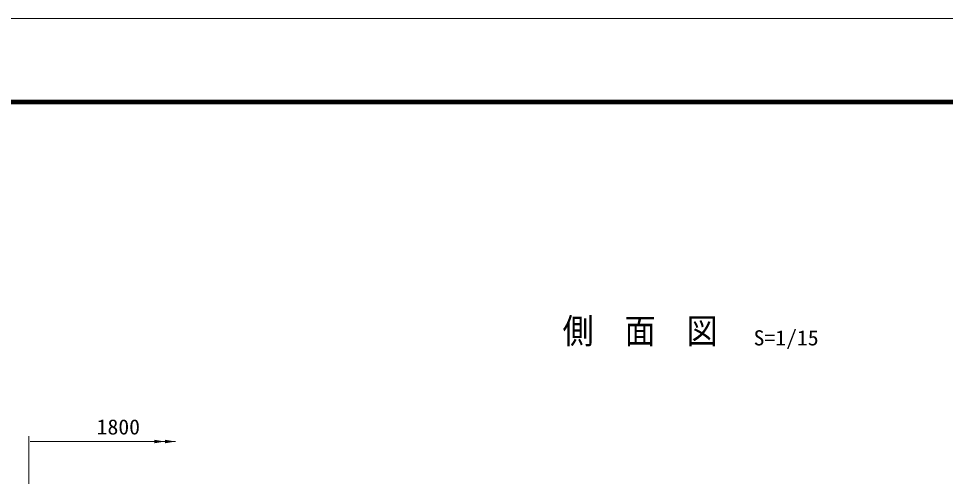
# Model space of a CAD drawing. Units: millimetres, scale not verified. Extents: x -4455 to 4455, y -3150 to 3150.
# Drawn here: x -1537 to 1111, y 1843 to 3150 of the extents above; entities that cross this region are included whole.
import ezdxf
from ezdxf.enums import TextEntityAlignment as Align

# ---------------------------------------------------------------- set-up
doc = ezdxf.new("R2010")
doc.units = ezdxf.units.MM
doc.header["$LTSCALE"] = 30
for name, color, linetype, lineweight in [('0-0_5寸法', 1, 'Continuous', 18), ('0-5_6文字', 3, 'Continuous', 9), ('0-E_D-TTL', 7, 'Continuous', 9)]:
    doc.layers.add(name, color=color, linetype=linetype, lineweight=lineweight)
doc.styles.add('ＭＳ ゴシック', font='')
doc.styles.get('ＭＳ ゴシック').set_extended_font_data('MS Gothic')

msp = doc.modelspace()

# ---------------------------------------------------------------- linework, layer by layer
at = {"layer": '0-0_5寸法'}
for p, q in [((-1507.46, 1667.72), (-1507.46, 1957.45)), ((-1503.04, 1942.45), (-1116.11, 1942.45)), ((-1174.66, 1942.45), (-1120.03, 1942.45)), ((-1108.06, 1942.45), (-1149.91, 1942.45)), ((-1143.12, 1942.45), (-1088.49, 1942.45))]:
    msp.add_line(p, q, dxfattribs=at)
for points in [[(-1148.49, 1947.45), (-1148.49, 1937.45), (-1118.49, 1942.45)], [(-1118.49, 1947.45), (-1118.49, 1937.45), (-1088.49, 1942.45)]]:
    msp.add_solid(points, dxfattribs=at)
at = {"layer": '0-E_D-TTL', "color": 2, "lineweight": 18}
msp.add_lwpolyline([(-4454.85, 3150.21), (4454.85, 3150.21), (4454.85, -3150.21), (-4454.85, -3150.21)], close=True, dxfattribs=at)
at = {"layer": '0-E_D-TTL'}
for points in [[(-4168.47, 2916.87), (4168.47, 2916.87), (4168.47, -2916.87), (-4168.47, -2916.87)], [(-4165.81, 2914.21), (4165.81, 2914.21), (4165.81, -2914.21), (-4165.81, -2914.21)], [(-4163.16, 2911.56), (4163.16, 2911.56), (4163.16, -2911.56), (-4163.16, -2911.56)], [(-4160.51, 2908.91), (4160.51, 2908.91), (4160.51, -2908.91), (-4160.51, -2908.91)], [(-4157.86, 2906.26), (4157.86, 2906.26), (4157.86, -2906.26), (-4157.86, -2906.26)]]:
    msp.add_lwpolyline(points, close=True, dxfattribs=at)

# ---------------------------------------------------------------- texts
at = {"layer": '0-0_5寸法', "color": 3, "style": 'ＭＳ ゴシック', "width": 1.05}
msp.add_text('1800', height=43.33, dxfattribs=at).set_placement((-1313.56, 1949.54), align=Align.BOTTOM_LEFT)
at = {"layer": '0-5_6文字', "color": 7, "style": 'ＭＳ ゴシック', "width": 0.9}
msp.add_text('側\u3000面\u3000図', height=72.14, dxfattribs=at).set_placement((17.41, 2200.36), align=Align.BOTTOM_LEFT)
at = {"layer": '0-5_6文字', "style": 'ＭＳ ゴシック', "width": 1.05}
msp.add_text('S=1/15', height=43.33, dxfattribs=at).set_placement((563.01, 2203.81), align=Align.BOTTOM_LEFT)

doc.saveas('drawing.dxf')
